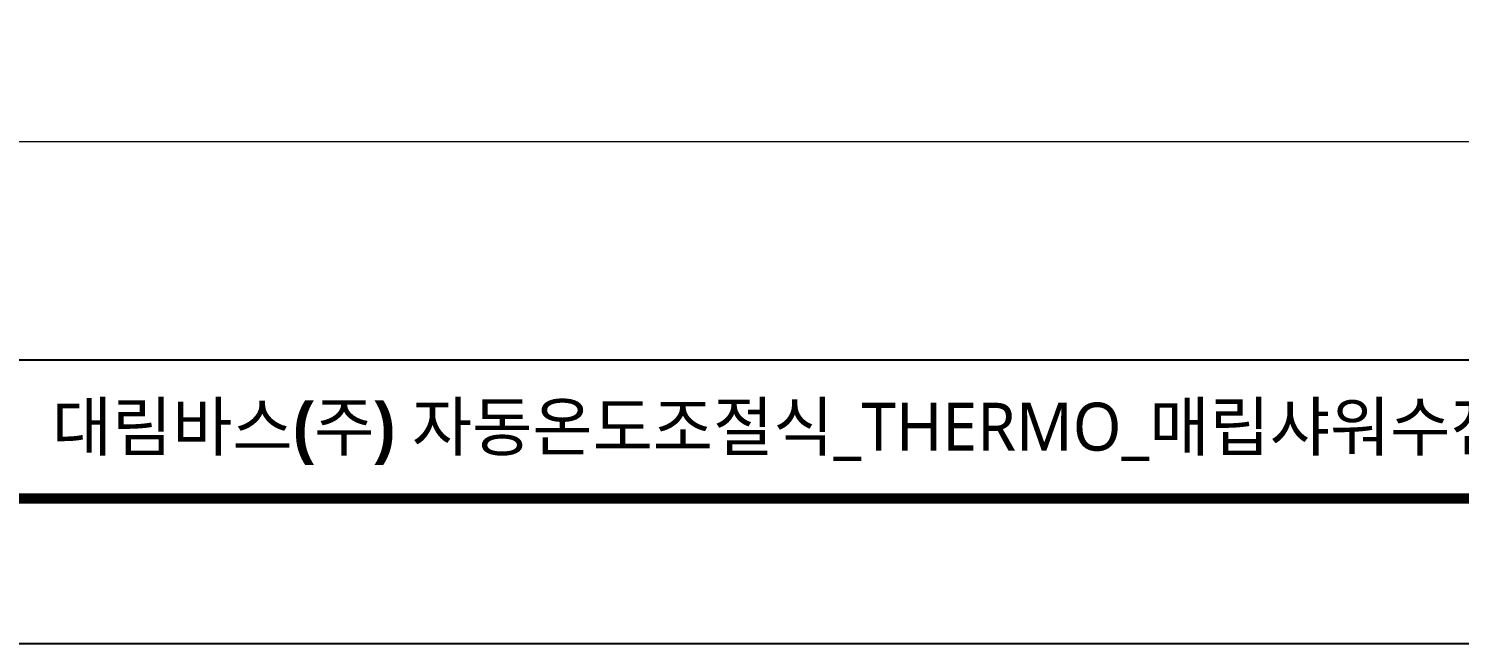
# Model space of a CAD drawing. Extents: x 0 to 1580, y 0 to 1158.
# Drawn here: x 301.1 to 789.9, y 0 to 210.3 of the extents above; entities that cross this region are included whole.
import ezdxf

# ---------------------------------------------------------------- set-up
doc = ezdxf.new("R2010")
doc.units = 0
doc.header["$LTSCALE"] = 10
doc.header["$MEASUREMENT"] = 0
doc.layers.get('0').update_dxf_attribs({"linetype": 'CONTINUOUS'})
doc.layers.add('치수선', color=7, linetype='CONTINUOUS', lineweight=20)
doc.styles.add('Daelim Dimension', font='')
doc.styles.get('Daelim Dimension').set_extended_font_data('NanumGothic')

msp = doc.modelspace()

# ---------------------------------------------------------------- linework, layer by layer
at = {"color": 5}
msp.add_line((25.40280532836914, 96.98629760742188), (1297.430618286133, 96.98629760742188), dxfattribs=at)
at = {"ltscale": 0.5}
msp.add_lwpolyline([(0, 0), (1579.76000213623, 0), (1579.76000213623, 1157.519989013672), (0, 1157.519989013672)], close=True, dxfattribs=at)
at = {"color": 5, "linetype": 'ByBlock', "lineweight": 200, "const_width": 3.64}
msp.add_lwpolyline([(25.40280532836914, 49.56396484375), (1554.202808380127, 49.56396484375), (1554.202808380127, 1130.643981933594), (25.40280532836914, 1130.643981933594)], close=True, dxfattribs=at)
at = {"layer": '치수선'}
msp.add_line((994.7158167211583, 171.5359203638415), (254.7943992439682, 171.5359203638415), dxfattribs=at)

# ---------------------------------------------------------------- texts
at = {"color": 2, "insert": (309.0128288269043, 82.31439208984375), "char_height": 16.39608188400001, "width": 785.4153986421528, "attachment_point": 1, "style": 'Daelim Dimension'}
msp.add_mtext('{\\fPretendard Variable SemiBold|b0|i0|c129|p2;대림바스(주)} {\\fGulim|b0|i0|c129|p50;자동온도조절식}_THERMO_{\\fGulim|b0|i0|c129|p50;매립샤워수전}_DL S3329', dxfattribs=at)

doc.saveas('drawing.dxf')
